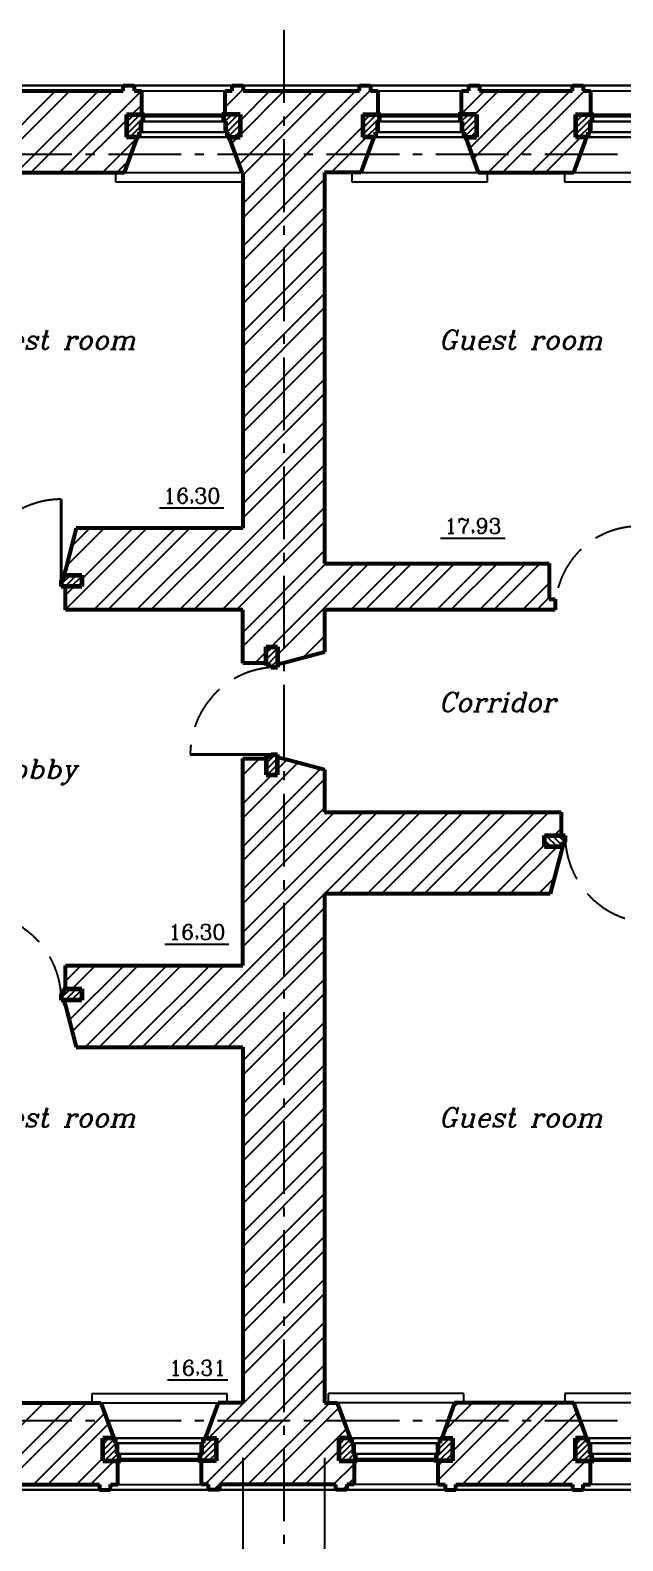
# Model space of a CAD drawing. Header units: millimetres. Extents: x 60 to 102290, y 34 to 65730.
# Drawn here: x 9412 to 15928, y 10322 to 26938 of the extents above; entities that cross this region are included whole.
import ezdxf
from ezdxf.enums import TextEntityAlignment as Align

# ---------------------------------------------------------------- set-up
doc = ezdxf.new("R2010")
doc.units = ezdxf.units.MM
doc.linetypes.add('GOST2.303 4', pattern=[7, 5, -2, 0])
doc.linetypes.add('GOST2.303 6', pattern=[12, 8, -1.5, 1, -1.5])
for name, color, linetype in [('axes', 40, 'GOST2.303 6'), ('dim', 4, 'Continuous'), ('text', 177, 'Continuous')]:
    doc.layers.add(name, color=color, linetype=linetype)
doc.styles.add('GOST 2.304', font='romanc.shx', dxfattribs={"oblique": 15})

msp = doc.modelspace()

# ---------------------------------------------------------------- linework, layer by layer
at = {"lineweight": 30, "ltscale": 100}
for p, q in [((6619.6, 26331), (42874.6, 26331)), ((14154.3, 26271), (14154.3, 26021)), ((10649.3, 25932), (11539.3, 25932)), ((10669.3, 26011), (11519.3, 26011)), ((10669.3, 25988), (11519.3, 25988)), ((13249.3, 25932), (14139.3, 25932)), ((13269.3, 26011), (14119.3, 26011)), ((13269.3, 25988), (14119.3, 25988)), ((15589.3, 25932), (16479.3, 25932)), ((15609.3, 26011), (16459.3, 26011)), ((15609.3, 25988), (16459.3, 25988)), ((10609.3, 25761), (11579.3, 25761)), ((10629.3, 25817), (11559.3, 25817)), ((11619.3, 25701), (11597.5, 25761)), ((13209.3, 25761), (14179.3, 25761)), ((13229.3, 25817), (14159.3, 25817)), ((15549.3, 25761), (16519.3, 25761)), ((15569.3, 25817), (16499.3, 25817)), ((11692, 25501), (11619.3, 25701)), ((11739.3, 25371), (11695.6, 25491)), ((11749.6, 25241), (11749.6, 25361)), ((11749.6, 25111), (11749.6, 25231)), ((11749.6, 24981), (11749.6, 25101)), ((11749.6, 24851), (11749.6, 24971)), ((11749.6, 24721), (11749.6, 24841)), ((11749.6, 24591), (11749.6, 24711)), ((11749.6, 24461), (11749.6, 24581)), ((11749.6, 24331), (11749.6, 24451)), ((11749.6, 24201), (11749.6, 24321)), ((11749.6, 24071), (11749.6, 24191)), ((11749.6, 23941), (11749.6, 24061)), ((11749.6, 23811), (11749.6, 23931)), ((11749.6, 23681), (11749.6, 23801)), ((11749.6, 23551), (11749.6, 23671)), ((11749.6, 23421), (11749.6, 23541)), ((11749.6, 23291), (11749.6, 23411)), ((11749.6, 23161), (11749.6, 23281)), ((11749.6, 23031), (11749.6, 23151)), ((11749.6, 22901), (11749.6, 23021)), ((11749.6, 22771), (11749.6, 22891)), ((11749.6, 22641), (11749.6, 22761)), ((11749.6, 22511), (11749.6, 22631)), ((11749.6, 22381), (11749.6, 22501)), ((11749.6, 22251), (11749.6, 22371)), ((11749.6, 22121), (11749.6, 22241)), ((11749.6, 21991), (11749.6, 22111)), ((11749.6, 21861), (11749.6, 21981)), ((11749.6, 21731), (11749.6, 21851)), ((9864, 21251.7), (9919.1, 21461)), ((9919.1, 21461), (9984, 21461)), ((9994.3, 21461), (10244.3, 21461)), ((9798.6, 21003.5), (9850.6, 21201)), ((9799.6, 20561), (9799.6, 20811)), ((11749.6, 20301), (11749.6, 20421)), ((11749.6, 19975.7), (11999.6, 19975.7)), ((12192.1, 19975.7), (12389.6, 20027.7)), ((11749.6, 18611), (11749.6, 18731)), ((15249.6, 18338.2), (15249.6, 18088.2)), ((15197.6, 17698.2), (15249.6, 17895.7)), ((15129.1, 17438.2), (15184.3, 17647.6)), ((14794.3, 17438.2), (14674.3, 17438.2)), ((15129.1, 17438.2), (15064.3, 17438.2)), ((11432, 11711), (11359.3, 11511)), ((14032, 11711), (13959.3, 11511)), ((15436.6, 11711), (15509.3, 11511)), ((11319.3, 11451), (10349.3, 11451)), ((11299.3, 11395), (10369.3, 11395)), ((13919.3, 11451), (12949.3, 11451)), ((13899.3, 11395), (12969.3, 11395)), ((16519.3, 11451), (15549.3, 11451)), ((16499.3, 11395), (15569.3, 11395)), ((11279.3, 11280), (10389.3, 11280)), ((11259.3, 11224), (10409.3, 11224)), ((11259.3, 11201), (10409.3, 11201)), ((13879.3, 11280), (12989.3, 11280)), ((13859.3, 11224), (13009.3, 11224)), ((13859.3, 11201), (13009.3, 11201)), ((13894.3, 10941), (13894.3, 11191)), ((13894.3, 10941), (13894.3, 11191)), ((16479.3, 11280), (15589.3, 11280)), ((16459.3, 11224), (15609.3, 11224)), ((16459.3, 11201), (15609.3, 11201)), ((22284.3, 10881), (6619.6, 10881))]:
    msp.add_line(p, q, dxfattribs=at)
at = {"lineweight": 25, "ltscale": 100}
for p, q in [((9046.5, 25626.2), (9691.3, 26271)), ((9088.4, 25511), (9848.5, 26271)), ((9262.8, 25371), (10162.8, 26271)), ((9419.9, 25371), (10319.9, 26271)), ((9734.3, 25371), (10634.3, 26271)), ((10634.3, 26271), (11554.3, 26271)), ((11554.3, 26091), (11754.3, 26291)), ((11554.3, 26248.1), (11577.2, 26271)), ((11634.3, 26328.1), (11637.2, 26331)), ((11707.5, 25458.4), (12520.1, 26271)), ((11719.3, 25941.7), (12048.6, 26271)), ((11719.3, 25784.5), (12205.8, 26271)), ((11749.6, 24871.9), (13154.3, 26276.6)), ((11749.6, 25029.1), (12991.6, 26271)), ((11749.6, 25343.4), (12677.3, 26271)), ((13034.3, 26313.8), (13051.6, 26331)), ((13234.3, 26271), (14154.3, 26271)), ((14154.3, 26019.4), (14406, 26271)), ((14242.8, 25636.4), (14877.4, 26271)), ((14284.7, 25521.2), (15034.6, 26271)), ((14303.1, 26011), (14563.1, 26271)), ((14448.9, 25371), (15348.9, 26271)), ((14606, 25371), (15506, 26271)), ((15374.3, 26296.4), (15408.9, 26331)), ((15574.3, 26271), (16494.3, 26271)), ((10531.4, 26011), (10634.3, 26113.9)), ((9891.4, 25371), (10469.3, 25948.9)), ((10469.3, 25993.5), (10486.8, 26011)), ((10469.3, 25926.1), (10554.2, 26011)), ((10469.3, 25858.8), (10621.5, 26011)), ((10469.3, 25791.4), (10649.3, 25971.5)), ((10665.9, 25988), (10669.3, 25991.5)), ((11539.3, 25985.9), (11564.4, 26011)), ((11552.8, 25932), (11631.8, 26011)), ((11559.3, 25871.2), (11699.1, 26011)), ((11572.5, 25817), (11719.3, 25963.8)), ((13069.3, 25993.5), (13086.8, 26011)), ((13069.3, 25926.1), (13154.2, 26011)), ((13069.3, 25858.8), (13221.5, 26011)), ((13069.3, 25791.4), (13249.3, 25971.5)), ((13203, 26011), (13234.3, 26042.3)), ((13265.9, 25988), (13269.3, 25991.5)), ((14139.3, 25985.9), (14164.4, 26011)), ((14152.8, 25932), (14231.8, 26011)), ((14159.3, 25871.2), (14299.1, 26011)), ((14172.5, 25817), (14319.3, 25963.8)), ((15409.3, 25993.5), (15426.8, 26011)), ((15409.3, 25926.1), (15494.2, 26011)), ((15409.3, 25858.8), (15561.5, 26011)), ((15409.3, 25791.4), (15589.3, 25971.5)), ((15560.4, 26011), (15574.3, 26025)), ((15605.9, 25988), (15609.3, 25991.5)), ((10506.2, 25761), (10629.3, 25884.1)), ((10573.6, 25761), (10609.3, 25796.7)), ((11583.9, 25761), (11719.3, 25896.5)), ((11623.7, 25688.9), (11695.8, 25761)), ((11651.2, 25761), (11719.3, 25829.1)), ((11718.6, 25761), (11719.3, 25761.8)), ((11749.6, 24557.6), (13069.3, 25877.3)), ((12720.2, 25371), (13110.2, 25761)), ((13106.2, 25761), (13229.3, 25884.1)), ((13173.6, 25761), (13209.3, 25796.7)), ((14183.9, 25761), (14319.3, 25896.5)), ((14251.2, 25761), (14319.3, 25829.1)), ((14318.6, 25761), (14319.3, 25761.8)), ((14920.4, 25371), (15409.3, 25860)), ((15077.5, 25371), (15467.5, 25761)), ((15446.2, 25761), (15569.3, 25884.1)), ((15513.6, 25761), (15549.3, 25796.7)), ((10205.7, 25371), (10588.4, 25753.8)), ((10362.9, 25371), (10498.6, 25506.8)), ((10449.3, 25371), (10349.3, 25371)), ((10349.3, 25371), (10349.3, 25271)), ((10349.3, 25271), (11749.6, 25271)), ((10449.3, 25371), (11739.3, 25371)), ((11749.6, 25371), (11739.3, 25371)), ((11749.6, 24400.5), (12649.6, 25300.5)), ((13049.3, 25371), (12949.3, 25371)), ((12949.3, 25371), (12949.3, 25271)), ((12949.3, 25271), (14439.3, 25271)), ((13034.5, 25371), (13057.7, 25394.3)), ((13049.3, 25371), (14339.3, 25371)), ((14439.3, 25371), (14339.3, 25371)), ((14439.3, 25271), (14439.3, 25371)), ((15389.3, 25371), (15289.3, 25371)), ((15289.3, 25371), (15289.3, 25271)), ((15289.3, 25271), (16779.3, 25271)), ((15389.3, 25371), (16679.3, 25371)), ((11749.6, 24086.2), (12649.7, 24986.2)), ((11749.6, 23929), (12649.7, 24829.1)), ((11749.6, 23614.7), (12649.7, 24514.8)), ((11749.6, 23457.6), (12649.7, 24357.6)), ((11749.6, 23143.2), (12649.7, 24043.4)), ((11749.6, 22986.1), (12649.7, 23886.2)), ((11749.6, 22671.8), (12649.8, 23571.9)), ((11749.6, 22514.6), (12649.8, 23414.8)), ((11749.6, 22200.3), (12649.8, 23100.5)), ((11749.6, 22043.2), (12649.8, 22943.4)), ((11749.6, 21728.9), (12649.8, 22629.1)), ((11749.6, 21571.7), (12649.9, 22471.9)), ((11053.3, 20561), (12649.9, 22157.7)), ((11210.4, 20561), (12649.9, 22000.5)), ((11524.7, 20561), (12649.9, 21686.2)), ((9799.6, 20564.6), (10696, 21461)), ((9809.9, 21046.4), (10224.6, 21461)), ((9866.1, 21259.7), (10067.4, 21461)), ((9979, 20901.1), (10538.9, 21461)), ((10110.4, 20561), (11010.4, 21461)), ((10267.5, 20561), (11167.5, 21461)), ((10581.8, 20561), (11481.8, 21461)), ((10739, 20561), (11639, 21461)), ((11681.9, 20561), (12649.9, 21529.1)), ((11749.6, 20314.5), (12650, 21214.8)), ((9754, 20843.7), (9853.9, 20943.5)), ((9774, 20931), (9786.5, 20943.5)), ((9796.2, 20818.5), (9921.2, 20943.5)), ((11749.6, 20157.3), (12663.4, 21071)), ((12062.7, 20156), (12977.7, 21071)), ((12132.1, 20068.3), (13134.8, 21071)), ((12939.1, 20561), (13449.1, 21071)), ((13096.3, 20561), (13606.3, 21071)), ((13410.6, 20561), (13920.6, 21071)), ((13567.7, 20561), (14077.7, 21071)), ((13882.1, 20561), (14392.1, 21071)), ((14039.2, 20561), (14549.2, 21071)), ((14353.5, 20561), (14863.5, 21071)), ((14510.7, 20561), (15020.7, 21071)), ((9799.6, 20721.8), (9896.4, 20818.5)), ((9863.6, 20818.5), (9979, 20934)), ((9930.9, 20818.5), (9979, 20866.6)), ((14825, 20561), (15119.3, 20855.3)), ((14982.1, 20561), (15119.3, 20698.2)), ((12411.6, 20033.5), (12649.5, 20271.4)), ((12079.4, 20156), (12007.1, 20083.8)), ((12012, 20156), (12007.1, 20151.2)), ((12132.1, 20141.4), (12007.1, 20016.4)), ((12624.9, 20089.7), (12649.6, 20114.4)), ((11882.3, 19975.7), (12007.1, 20100.5)), ((12132.1, 20074.1), (12009.1, 19951)), ((12132.1, 20006.7), (12063.1, 19937.7)), ((12132.1, 19939.4), (12123.8, 19931)), ((12107, 18971.3), (12007.1, 18871.5)), ((12019.7, 18951.3), (12007.1, 18938.8)), ((11749.6, 18900.1), (11775.2, 18925.7)), ((11749.6, 18742.9), (11932.4, 18925.7)), ((11749.6, 18271.5), (12360.5, 18882.3)), ((11749.6, 17957.1), (12609.3, 18816.8)), ((12132.1, 18929.1), (12007.1, 18804.1)), ((12132.1, 18861.8), (12016.7, 18746.3)), ((12132.1, 18794.4), (12084.1, 18746.3)), ((12132.1, 18811.1), (12236.1, 18915.1)), ((11749.6, 18428.6), (12067.4, 18746.3)), ((11749.6, 17800), (12649.6, 18700)), ((10957.9, 15751), (13545.1, 18338.2)), ((11749.6, 17485.7), (12649.6, 18385.7)), ((11749.6, 17014.2), (13073.6, 18338.2)), ((11749.6, 17328.5), (12759.3, 18338.2)), ((11749.6, 16857.1), (13230.8, 18338.2)), ((12802.2, 17438.2), (13702.2, 18338.2)), ((13116.5, 17438.2), (14016.5, 18338.2)), ((13273.7, 17438.2), (14173.7, 18338.2)), ((13588, 17438.2), (14488, 18338.2)), ((13745.2, 17438.2), (14645.2, 18338.2)), ((14059.5, 17438.2), (14959.5, 18338.2)), ((14216.6, 17438.2), (15116.6, 18338.2)), ((15173.4, 18080.7), (15249.6, 18156.9)), ((14530.9, 17438.2), (15069.3, 17976.6)), ((14688.1, 17438.2), (15205.6, 17955.7)), ((15069.3, 18028), (15141.5, 17955.7)), ((15069.3, 17960.6), (15074.2, 17955.7)), ((15083.9, 18080.7), (15208.9, 17955.7)), ((15151.2, 18080.7), (15274.3, 17957.7)), ((15218.6, 18080.7), (15287.6, 18011.7)), ((15285.9, 18080.7), (15294.3, 18072.4)), ((15002.4, 17438.2), (15174.4, 17610.3)), ((11115.1, 15751), (12649.6, 17285.6)), ((11429.4, 15751), (12649.6, 16971.3)), ((11586.5, 15751), (12649.6, 16814.1)), ((9799.6, 16478.6), (9972.1, 16651)), ((9840.8, 16048.3), (10443.5, 16651)), ((9871.7, 16393.5), (10129.2, 16651)), ((9873.6, 15924), (10600.7, 16651)), ((10015, 15751), (10915, 16651)), ((10172.1, 15751), (11072.1, 16651)), ((10486.4, 15751), (11386.4, 16651)), ((10643.6, 15751), (11543.6, 16651)), ((11749.6, 15599.8), (12649.6, 16499.8)), ((9754, 16293.7), (9853.9, 16393.5)), ((9774, 16381), (9786.5, 16393.5)), ((9796.2, 16268.5), (9921.2, 16393.5)), ((9863.6, 16268.5), (9979, 16384)), ((9930.9, 16268.5), (9979, 16316.6)), ((11749.6, 15442.7), (12649.6, 16342.7)), ((11749.6, 15128.4), (12649.6, 16028.4)), ((11749.6, 14971.2), (12649.6, 15871.2)), ((11749.6, 14656.9), (12649.6, 15556.9)), ((11749.6, 14499.7), (12649.6, 15399.7)), ((11749.6, 14185.4), (12649.6, 15085.4)), ((11749.6, 14028.3), (12649.6, 14928.3)), ((11749.6, 13714), (12649.6, 14614)), ((11749.6, 13556.8), (12649.6, 14456.8)), ((11749.6, 13242.5), (12649.6, 14142.5)), ((11749.6, 13085.4), (12649.6, 13985.4)), ((11749.6, 12771.1), (12649.6, 13671.1)), ((11749.6, 12613.9), (12649.6, 13513.9)), ((11749.6, 12299.6), (12649.6, 13199.6)), ((11749.6, 12142.4), (12649.6, 13042.4)), ((11372.5, 11451), (12649.6, 12728.1)), ((11459.3, 11380.6), (12649.6, 12571)), ((11334, 10941), (12649.6, 12256.7)), ((11431.2, 10881), (12649.6, 12099.5)), ((8751.3, 11030), (9561.6, 11840.2)), ((8976.7, 10941), (9875.9, 11840.2)), ((9133.8, 10941), (10033, 11840.2)), ((11579, 11940.2), (10089.6, 11940.2)), ((10089.6, 11940.2), (10089.6, 11840.2)), ((10089.6, 11840.2), (10189.6, 11840.2)), ((10189.6, 11840.2), (11479, 11840.2)), ((11479, 11840.2), (11579, 11840.2)), ((11579, 11840.2), (11579, 11940.2)), ((11805.5, 10941), (12705.5, 11841)), ((14179.3, 11941), (12689.9, 11941)), ((12689.9, 11941), (12689.9, 11841)), ((12689.9, 11841), (12789.9, 11841)), ((14079.3, 11841), (12789.3, 11841)), ((13894.3, 10986.8), (14748.5, 11841)), ((13966.3, 11530.3), (14277, 11841)), ((14056.1, 11777.3), (14119.9, 11841)), ((14059.3, 11309), (14591.3, 11841)), ((14079.3, 11841), (14179.3, 11841)), ((14162.8, 10941), (15062.8, 11841)), ((14179.3, 11841), (14179.3, 11941)), ((14319.9, 10941), (15219.9, 11841)), ((16779.3, 11941), (15289.9, 11941)), ((15289.9, 11941), (15289.9, 11841)), ((15289.9, 11841), (15389.9, 11841)), ((16679.3, 11841), (15389.3, 11841)), ((9448.2, 10941), (10231.6, 11724.5)), ((11962.6, 10941), (12808.8, 11787.3)), ((14634.3, 10941), (15427.9, 11734.7)), ((9605.3, 10941), (10273.6, 11609.3)), ((12276.9, 10941), (12892.7, 11556.8)), ((14791.4, 10941), (15469.8, 11619.5)), ((10344.7, 11451), (10209.3, 11315.6)), ((10277.3, 11451), (10209.3, 11383)), ((10210, 11451), (10209.3, 11450.3)), ((10356, 11395), (10209.3, 11248.3)), ((10369.3, 11340.9), (10229.4, 11201)), ((11459.3, 11420.7), (11279.3, 11240.6)), ((11422.3, 11451), (11299.3, 11328)), ((11459.3, 11353.3), (11307, 11201)), ((11355, 11451), (11319.3, 11415.3)), ((12434.1, 10941), (12809.3, 11316.2)), ((12944.7, 11451), (12809.3, 11315.6)), ((12877.3, 11451), (12809.3, 11383)), ((12810, 11451), (12809.3, 11450.3)), ((12956, 11395), (12809.3, 11248.3)), ((12969.3, 11340.9), (12829.4, 11201)), ((14059.3, 11420.7), (13879.3, 11240.6)), ((14022.3, 11451), (13899.3, 11328)), ((14059.3, 11353.3), (13907, 11201)), ((13955, 11451), (13919.3, 11415.3)), ((15544.7, 11451), (15409.3, 11315.6)), ((15477.3, 11451), (15409.3, 11383)), ((15410, 11451), (15409.3, 11450.3)), ((15556, 11395), (15409.3, 11248.3)), ((15569.3, 11340.9), (15429.4, 11201)), ((9919.6, 10941), (10209.3, 11230.7)), ((10076.8, 10941), (10336.8, 11201)), ((10375.8, 11280), (10296.8, 11201)), ((10389.3, 11226.2), (10364.1, 11201)), ((11262.7, 11224), (11259.3, 11220.6)), ((11459.3, 11285.9), (11374.4, 11201)), ((11459.3, 11218.6), (11441.7, 11201)), ((12748.4, 10941), (12974.3, 11166.9)), ((12975.8, 11280), (12896.8, 11201)), ((12989.3, 11226.2), (12964.1, 11201)), ((13862.7, 11224), (13859.3, 11220.6)), ((13894.3, 11144), (13951.3, 11201)), ((14059.3, 11285.9), (13974.4, 11201)), ((14059.3, 11218.6), (14041.7, 11201)), ((15105.7, 10941), (15409.3, 11244.6)), ((15262.9, 10941), (15522.9, 11201)), ((15575.8, 11280), (15496.8, 11201)), ((15589.3, 11226.2), (15564.1, 11201)), ((12905.6, 10941), (12974.3, 11009.8)), ((10374.3, 10941), (11294.3, 10941)), ((12845.6, 10881), (12894.3, 10929.8)), ((13894.3, 10941), (12974.3, 10941)), ((16494.3, 10941), (15574.3, 10941))]:
    msp.add_line(p, q, dxfattribs=at)
at = {"lineweight": 53, "ltscale": 100}
for p, q in [((9154.3, 26271), (10434.3, 26271)), ((10434.3, 26271), (10434.3, 26331)), ((10434.3, 26331), (10554.3, 26331)), ((10554.3, 26331), (10554.3, 26271)), ((10554.3, 26271), (10634.3, 26271)), ((10634.3, 26271), (10634.3, 26011)), ((11554.3, 26011), (11554.3, 26271)), ((11554.3, 26271), (11634.3, 26271)), ((11634.3, 26271), (11634.3, 26331)), ((11634.3, 26331), (11754.3, 26331)), ((11754.3, 26331), (11754.3, 26271)), ((11754.3, 26271), (13034.3, 26271)), ((13034.3, 26271), (13034.3, 26331)), ((13034.3, 26331), (13154.3, 26331)), ((13154.3, 26331), (13154.3, 26271)), ((13154.3, 26271), (13234.3, 26271)), ((13234.3, 26271), (13234.3, 26011)), ((14154.3, 26011), (14154.3, 26271)), ((14154.3, 26271), (14234.3, 26271)), ((14234.3, 26271), (14234.3, 26331)), ((14234.3, 26331), (14354.3, 26331)), ((14354.3, 26331), (14354.3, 26271)), ((14354.3, 26271), (15374.3, 26271)), ((15374.3, 26271), (15374.3, 26331)), ((15374.3, 26331), (15494.3, 26331)), ((15494.3, 26331), (15494.3, 26271)), ((15494.3, 26271), (15574.3, 26271)), ((15574.3, 26271), (15574.3, 26011)), ((10569.3, 25701), (10591.1, 25761)), ((11597.5, 25761), (11619.3, 25701)), ((13191.1, 25761), (13169.3, 25701)), ((14197.5, 25761), (14219.3, 25701)), ((15509.3, 25701), (15531.1, 25761)), ((10449.3, 25371), (10569.3, 25701)), ((11619.3, 25701), (11739.3, 25371)), ((13169.3, 25701), (13049.3, 25371)), ((14219.3, 25701), (14339.3, 25371)), ((15389.3, 25371), (15509.3, 25701)), ((9139.3, 25371), (10449.3, 25371)), ((11739.3, 25371), (11749.6, 25371)), ((11749.6, 25371), (11749.6, 21461)), ((13049.3, 25371), (12649.6, 25371)), ((12649.6, 25371), (12649.6, 21071)), ((14339.3, 25371), (15389.3, 25371)), ((9919.1, 21461), (9798.6, 21003.5)), ((11749.6, 21461), (9919.1, 21461)), ((9798.6, 21003.5), (9782.8, 20943.5)), ((12649.6, 21071), (15119.3, 21071)), ((15119.3, 21071), (15119.3, 20681)), ((9799.6, 20561), (9799.6, 20818.5)), ((15119.3, 20681), (15184.3, 20681)), ((15184.3, 20681), (15184.3, 20561)), ((11749.6, 20561), (9799.6, 20561)), ((11749.6, 19975.7), (11749.6, 20561)), ((15184.3, 20561), (12649.3, 20561)), ((12649.3, 20561), (12649.6, 20096.2)), ((12007.1, 19975.7), (11749.6, 19975.7)), ((11999.6, 19975.7), (12007.1, 19975.7)), ((12192.1, 19975.7), (12132.1, 19959.9)), ((12649.6, 20096.2), (12192.1, 19975.7)), ((12132.1, 18942.5), (12192.1, 18926.7)), ((11749.6, 16651), (11749.6, 18925.7)), ((11749.6, 18925.7), (12007.1, 18925.7)), ((12192.1, 18926.7), (12649.6, 18806.2)), ((12649.6, 18806.2), (12649.6, 18338.2)), ((12649.6, 18338.2), (15249.6, 18338.2)), ((15249.6, 18338.2), (15249.6, 18080.7)), ((15265.4, 17955.7), (15249.6, 17895.7)), ((15249.6, 17895.7), (15129.1, 17438.2)), ((15129.1, 17438.2), (12649.6, 17438.2)), ((12649.6, 17438.2), (12649.6, 11841)), ((9799.6, 16393.5), (9799.6, 16651)), ((9799.6, 16651), (11749.6, 16651)), ((9799.6, 16401), (9799.6, 16393.5)), ((9798.6, 16208.5), (9782.8, 16268.5)), ((9782.8, 16268.5), (9798.6, 16208.5)), ((9798.6, 16208.5), (9919.1, 15751)), ((9919.1, 15751), (11749.6, 15751)), ((11749.6, 15751), (11749.6, 11840.2)), ((8936, 11840.2), (10189.6, 11840.2)), ((10189.6, 11840.2), (10309.3, 11511)), ((11479, 11840.2), (11359.3, 11511)), ((11749.6, 11840.2), (11479, 11840.2)), ((12649.6, 11841), (12789.3, 11841)), ((12789.3, 11841), (12909.3, 11511)), ((14079.3, 11841), (13959.3, 11511)), ((15389.3, 11841), (14079.3, 11841)), ((15509.3, 11511), (15389.3, 11841)), ((10309.3, 11511), (10330.5, 11451)), ((11359.3, 11511), (11337.5, 11451)), ((12909.3, 11511), (12930.8, 11451)), ((13959.3, 11511), (13937.8, 11451)), ((15530.8, 11451), (15509.3, 11511)), ((10374.3, 10941), (10374.3, 11201)), ((11294.3, 10941), (11294.3, 11201)), ((12974.3, 11191), (12974.3, 11201)), ((12974.3, 11201), (12974.3, 10941)), ((13894.3, 11191), (13894.3, 11201)), ((13894.3, 11201), (13894.3, 10941)), ((15574.3, 10941), (15574.3, 11201)), ((8951.3, 10941), (10174.3, 10941)), ((10174.3, 10941), (10174.3, 10881)), ((10174.3, 10881), (10294.3, 10881)), ((10294.3, 10881), (10294.3, 10941)), ((10294.3, 10941), (10374.3, 10941)), ((11374.3, 10941), (11294.3, 10941)), ((11374.3, 10881), (11374.3, 10941)), ((11494.3, 10881), (11374.3, 10881)), ((12774.3, 10941), (11494.3, 10941)), ((11494.3, 10941), (11494.3, 10881)), ((12774.3, 10881), (12774.3, 10941)), ((12894.3, 10881), (12774.3, 10881)), ((12974.3, 10941), (12894.3, 10941)), ((12894.3, 10941), (12894.3, 10881)), ((13894.3, 10941), (13974.3, 10941)), ((13974.3, 10941), (13974.3, 10881)), ((13974.3, 10881), (14094.3, 10881)), ((14094.3, 10881), (14094.3, 10941)), ((14094.3, 10941), (15374.3, 10941)), ((15374.3, 10941), (15374.3, 10881)), ((15374.3, 10881), (15494.3, 10881)), ((15494.3, 10881), (15494.3, 10941)), ((15494.3, 10941), (15574.3, 10941))]:
    msp.add_line(p, q, dxfattribs=at)
at = {"lineweight": 60, "ltscale": 100}
for p, q in [((10469.3, 26011), (10669.3, 26011)), ((10469.3, 26011), (10469.3, 25761)), ((10629.3, 25932), (10629.3, 25817)), ((10629.3, 25932), (10649.3, 25932)), ((10649.3, 25988), (10649.3, 25932)), ((10649.3, 25988), (10669.3, 25988)), ((10669.3, 26011), (10669.3, 25988)), ((11719.3, 26011), (11519.3, 26011)), ((11519.3, 26011), (11519.3, 25988)), ((11539.3, 25988), (11519.3, 25988)), ((11539.3, 25988), (11539.3, 25932)), ((11559.3, 25932), (11539.3, 25932)), ((11559.3, 25932), (11559.3, 25817)), ((11719.3, 26011), (11719.3, 25761)), ((13069.3, 26011), (13269.3, 26011)), ((13069.3, 26011), (13069.3, 25761)), ((13229.3, 25932), (13229.3, 25817)), ((13229.3, 25932), (13249.3, 25932)), ((13249.3, 25988), (13249.3, 25932)), ((13249.3, 25988), (13269.3, 25988)), ((13269.3, 26011), (13269.3, 25988)), ((14319.3, 26011), (14119.3, 26011)), ((14119.3, 26011), (14119.3, 25988)), ((14139.3, 25988), (14119.3, 25988)), ((14139.3, 25988), (14139.3, 25932)), ((14159.3, 25932), (14139.3, 25932)), ((14159.3, 25932), (14159.3, 25817)), ((14319.3, 26011), (14319.3, 25761)), ((15409.3, 26011), (15609.3, 26011)), ((15409.3, 26011), (15409.3, 25761)), ((15569.3, 25932), (15569.3, 25817)), ((15569.3, 25932), (15589.3, 25932)), ((15589.3, 25988), (15589.3, 25932)), ((15589.3, 25988), (15609.3, 25988)), ((15609.3, 26011), (15609.3, 25988)), ((10609.3, 25761), (10469.3, 25761)), ((10609.3, 25817), (10609.3, 25761)), ((10629.3, 25817), (10609.3, 25817)), ((11559.3, 25817), (11579.3, 25817)), ((11579.3, 25817), (11579.3, 25761)), ((11579.3, 25761), (11719.3, 25761)), ((13209.3, 25761), (13069.3, 25761)), ((13209.3, 25817), (13209.3, 25761)), ((13229.3, 25817), (13209.3, 25817)), ((14159.3, 25817), (14179.3, 25817)), ((14179.3, 25817), (14179.3, 25761)), ((14179.3, 25761), (14319.3, 25761)), ((15549.3, 25761), (15409.3, 25761)), ((15549.3, 25817), (15549.3, 25761)), ((15569.3, 25817), (15549.3, 25817)), ((9774, 20943.5), (9979, 20943.5)), ((9774, 20943.5), (9774, 20887.5)), ((9979, 20943.5), (9979, 20818.5)), ((9754, 20887.5), (9774, 20887.5)), ((9754, 20887.5), (9754, 20818.5)), ((9979, 20818.5), (9754, 20818.5)), ((12007.1, 19951), (12007.1, 20156)), ((12007.1, 20156), (12132.1, 20156)), ((12132.1, 20156), (12132.1, 19931)), ((12007.1, 19951), (12063.1, 19951)), ((12063.1, 19931), (12063.1, 19951)), ((12063.1, 19931), (12132.1, 19931)), ((12007.1, 18951.3), (12007.1, 18746.3)), ((12007.1, 18951.3), (12063.1, 18951.3)), ((12063.1, 18971.3), (12063.1, 18951.3)), ((12063.1, 18971.3), (12132.1, 18971.3)), ((12132.1, 18746.3), (12132.1, 18971.3)), ((12007.1, 18746.3), (12132.1, 18746.3)), ((15069.3, 18080.7), (15294.3, 18080.7)), ((15069.3, 17955.7), (15069.3, 18080.7)), ((15274.3, 17955.7), (15069.3, 17955.7)), ((15294.3, 18011.7), (15274.3, 18011.7)), ((15274.3, 17955.7), (15274.3, 18011.7)), ((15294.3, 18011.7), (15294.3, 18080.7)), ((9754, 16337.5), (9774, 16337.5)), ((9754, 16337.5), (9754, 16268.5)), ((9774, 16393.5), (9979, 16393.5)), ((9774, 16393.5), (9774, 16337.5)), ((9979, 16393.5), (9979, 16268.5)), ((9979, 16268.5), (9754, 16268.5)), ((10349.3, 11451), (10209.3, 11451)), ((10209.3, 11201), (10209.3, 11451)), ((10349.3, 11395), (10349.3, 11451)), ((10369.3, 11395), (10349.3, 11395)), ((10369.3, 11280), (10369.3, 11395)), ((11299.3, 11280), (11299.3, 11395)), ((11299.3, 11395), (11319.3, 11395)), ((11319.3, 11451), (11459.3, 11451)), ((11319.3, 11395), (11319.3, 11451)), ((11459.3, 11201), (11459.3, 11451)), ((12949.3, 11451), (12809.3, 11451)), ((12809.3, 11201), (12809.3, 11451)), ((12949.3, 11395), (12949.3, 11451)), ((12969.3, 11395), (12949.3, 11395)), ((12969.3, 11280), (12969.3, 11395)), ((13899.3, 11280), (13899.3, 11395)), ((13899.3, 11395), (13919.3, 11395)), ((13919.3, 11451), (14059.3, 11451)), ((13919.3, 11395), (13919.3, 11451)), ((14059.3, 11201), (14059.3, 11451)), ((15549.3, 11451), (15409.3, 11451)), ((15409.3, 11201), (15409.3, 11451)), ((15549.3, 11395), (15549.3, 11451)), ((15569.3, 11395), (15549.3, 11395)), ((15569.3, 11280), (15569.3, 11395)), ((10209.3, 11201), (10409.3, 11201)), ((10369.3, 11280), (10389.3, 11280)), ((10389.3, 11224), (10389.3, 11280)), ((10389.3, 11224), (10409.3, 11224)), ((10409.3, 11201), (10409.3, 11224)), ((11259.3, 11201), (11259.3, 11224)), ((11279.3, 11224), (11259.3, 11224)), ((11459.3, 11201), (11259.3, 11201)), ((11279.3, 11224), (11279.3, 11280)), ((11299.3, 11280), (11279.3, 11280)), ((12809.3, 11201), (13009.3, 11201)), ((12969.3, 11280), (12989.3, 11280)), ((12989.3, 11224), (12989.3, 11280)), ((12989.3, 11224), (13009.3, 11224)), ((13009.3, 11201), (13009.3, 11224)), ((13859.3, 11201), (13859.3, 11224)), ((13879.3, 11224), (13859.3, 11224)), ((14059.3, 11201), (13859.3, 11201)), ((13879.3, 11224), (13879.3, 11280)), ((13899.3, 11280), (13879.3, 11280)), ((15409.3, 11201), (15609.3, 11201)), ((15569.3, 11280), (15589.3, 11280)), ((15589.3, 11224), (15589.3, 11280)), ((15589.3, 11224), (15609.3, 11224)), ((15609.3, 11201), (15609.3, 11224))]:
    msp.add_line(p, q, dxfattribs=at)
at = {"lineweight": 40, "ltscale": 100}
for p, q in [((9754, 20818.5), (9754, 21778.5)), ((12132.1, 18971.3), (11172.1, 18971.3))]:
    msp.add_line(p, q, dxfattribs=at)
at = {"linetype": 'GOST2.303 4', "ltscale": 100}
for centre, radius, start, end in [((9754, 20818.8), 959.7, 90, 180.01794), ((16104.3, 20561), 920, 90, 180), ((12131.8, 18971.3), 959.7, 89.98206, 180), ((16254, 18080.4), 959.7, 179.98206, 270), ((8794.3, 16268.8), 959.7, 359.98206, 90)]:
    msp.add_arc(centre, radius, start, end, dxfattribs=at)
at = {"layer": 'axes', "ltscale": 100, "extrusion": (1, 0, 0)}
msp.add_line((12199.3, 26937.8), (12199.3, 1534.2), dxfattribs=at)
at = {"layer": 'axes', "ltscale": 100, "extrusion": (0, 1, 0)}
for p, q in [((45871.5, 25571), (1560, 25571)), ((45871.5, 11641), (1560, 11641))]:
    msp.add_line(p, q, dxfattribs=at)
at = {"layer": 'dim'}
for p, q in [((11749.3, 11235.2), (11749.3, 2959.2)), ((11749.3, 11235.2), (11749.3, 2959.2)), ((12649.3, 11235.2), (12649.3, 2959.2)), ((12649.3, 11235.2), (12649.3, 2959.2))]:
    msp.add_line(p, q, dxfattribs=at)
at = {"layer": 'text', "linetype": 'Continuous', "ltscale": 50}
for p, q in [((10835.4, 21684.2), (11541, 21684.2)), ((13924.3, 21352.2), (14634.3, 21352.2)), ((10891.1, 16886.2), (11596.7, 16886.2)), ((10920, 12091.7), (11586.2, 12091.7))]:
    msp.add_line(p, q, dxfattribs=at)

# ---------------------------------------------------------------- texts
at = {"layer": 'text', "linetype": 'Continuous', "ltscale": 90, "style": 'GOST 2.304', "oblique": 15}
for s, height, p in [('Guest room ', 208.333, (9741.5, 23533.7)), ('Guest room ', 208.333, (14876.6, 23533.7)), ('Corridor', 208.33, (14546.8, 19547.6)), ('Lobby', 208.33, (9480.6, 18811.7)), ('Guest room ', 208.333, (9741.5, 14978.8)), ('Guest room ', 208.333, (14876.6, 14978.8))]:
    msp.add_text(s, height=height, dxfattribs=at).set_placement(p, align=Align.MIDDLE_CENTER)
at = {"layer": 'text', "linetype": 'Continuous', "ltscale": 50, "style": 'GOST 2.304'}
for s, p in [('16,30', (11188.2, 21816.7)), ('17,93', (14279.3, 21484.7)), ('16,30', (11243.9, 17018.7)), ('16,31', (11253.1, 12224.2))]:
    msp.add_text(s, height=166.67, dxfattribs=at).set_placement(p, align=Align.MIDDLE_CENTER)

doc.saveas('drawing.dxf')
